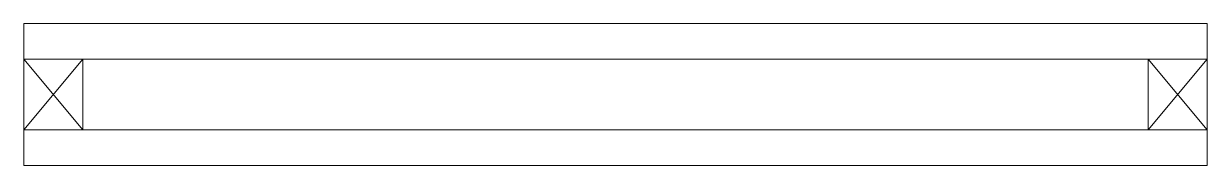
# Model space of a CAD drawing. Header units: metres. Extents: x 0 to 200, y 0 to 24.
import ezdxf

# ---------------------------------------------------------------- set-up
doc = ezdxf.new("R2010")
doc.units = ezdxf.units.M
doc.layers.add('A-DETL-GENF', color=92, linetype='Continuous', lineweight=18)

# ---------------------------------------------------------------- blocks, each defined once
blk = doc.blocks.new('31 dubbel_glas - Type 4 vliesgevel-3841014-00_0 Basismaterialen')
at = {"layer": 'A-DETL-GENF', "lineweight": 13}
for p, q in [((0, 24), (200, 24)), ((0, 0), (0, 24)), ((200, 24), (200, 0)), ((0, 18), (200, 18)), ((0, 6), (10, 18)), ((0, 18), (10, 6)), ((10, 18), (10, 6)), ((190, 6), (190, 18)), ((190, 18), (200, 6)), ((190, 6), (200, 18)), ((200, 6), (0, 6)), ((200, 0), (0, 0))]:
    blk.add_line(p, q, dxfattribs=at)

msp = doc.modelspace()

# ---------------------------------------------------------------- block references
msp.add_blockref('31 dubbel_glas - Type 4 vliesgevel-3841014-00_0 Basismaterialen', (0, 0))

doc.saveas('drawing.dxf')
